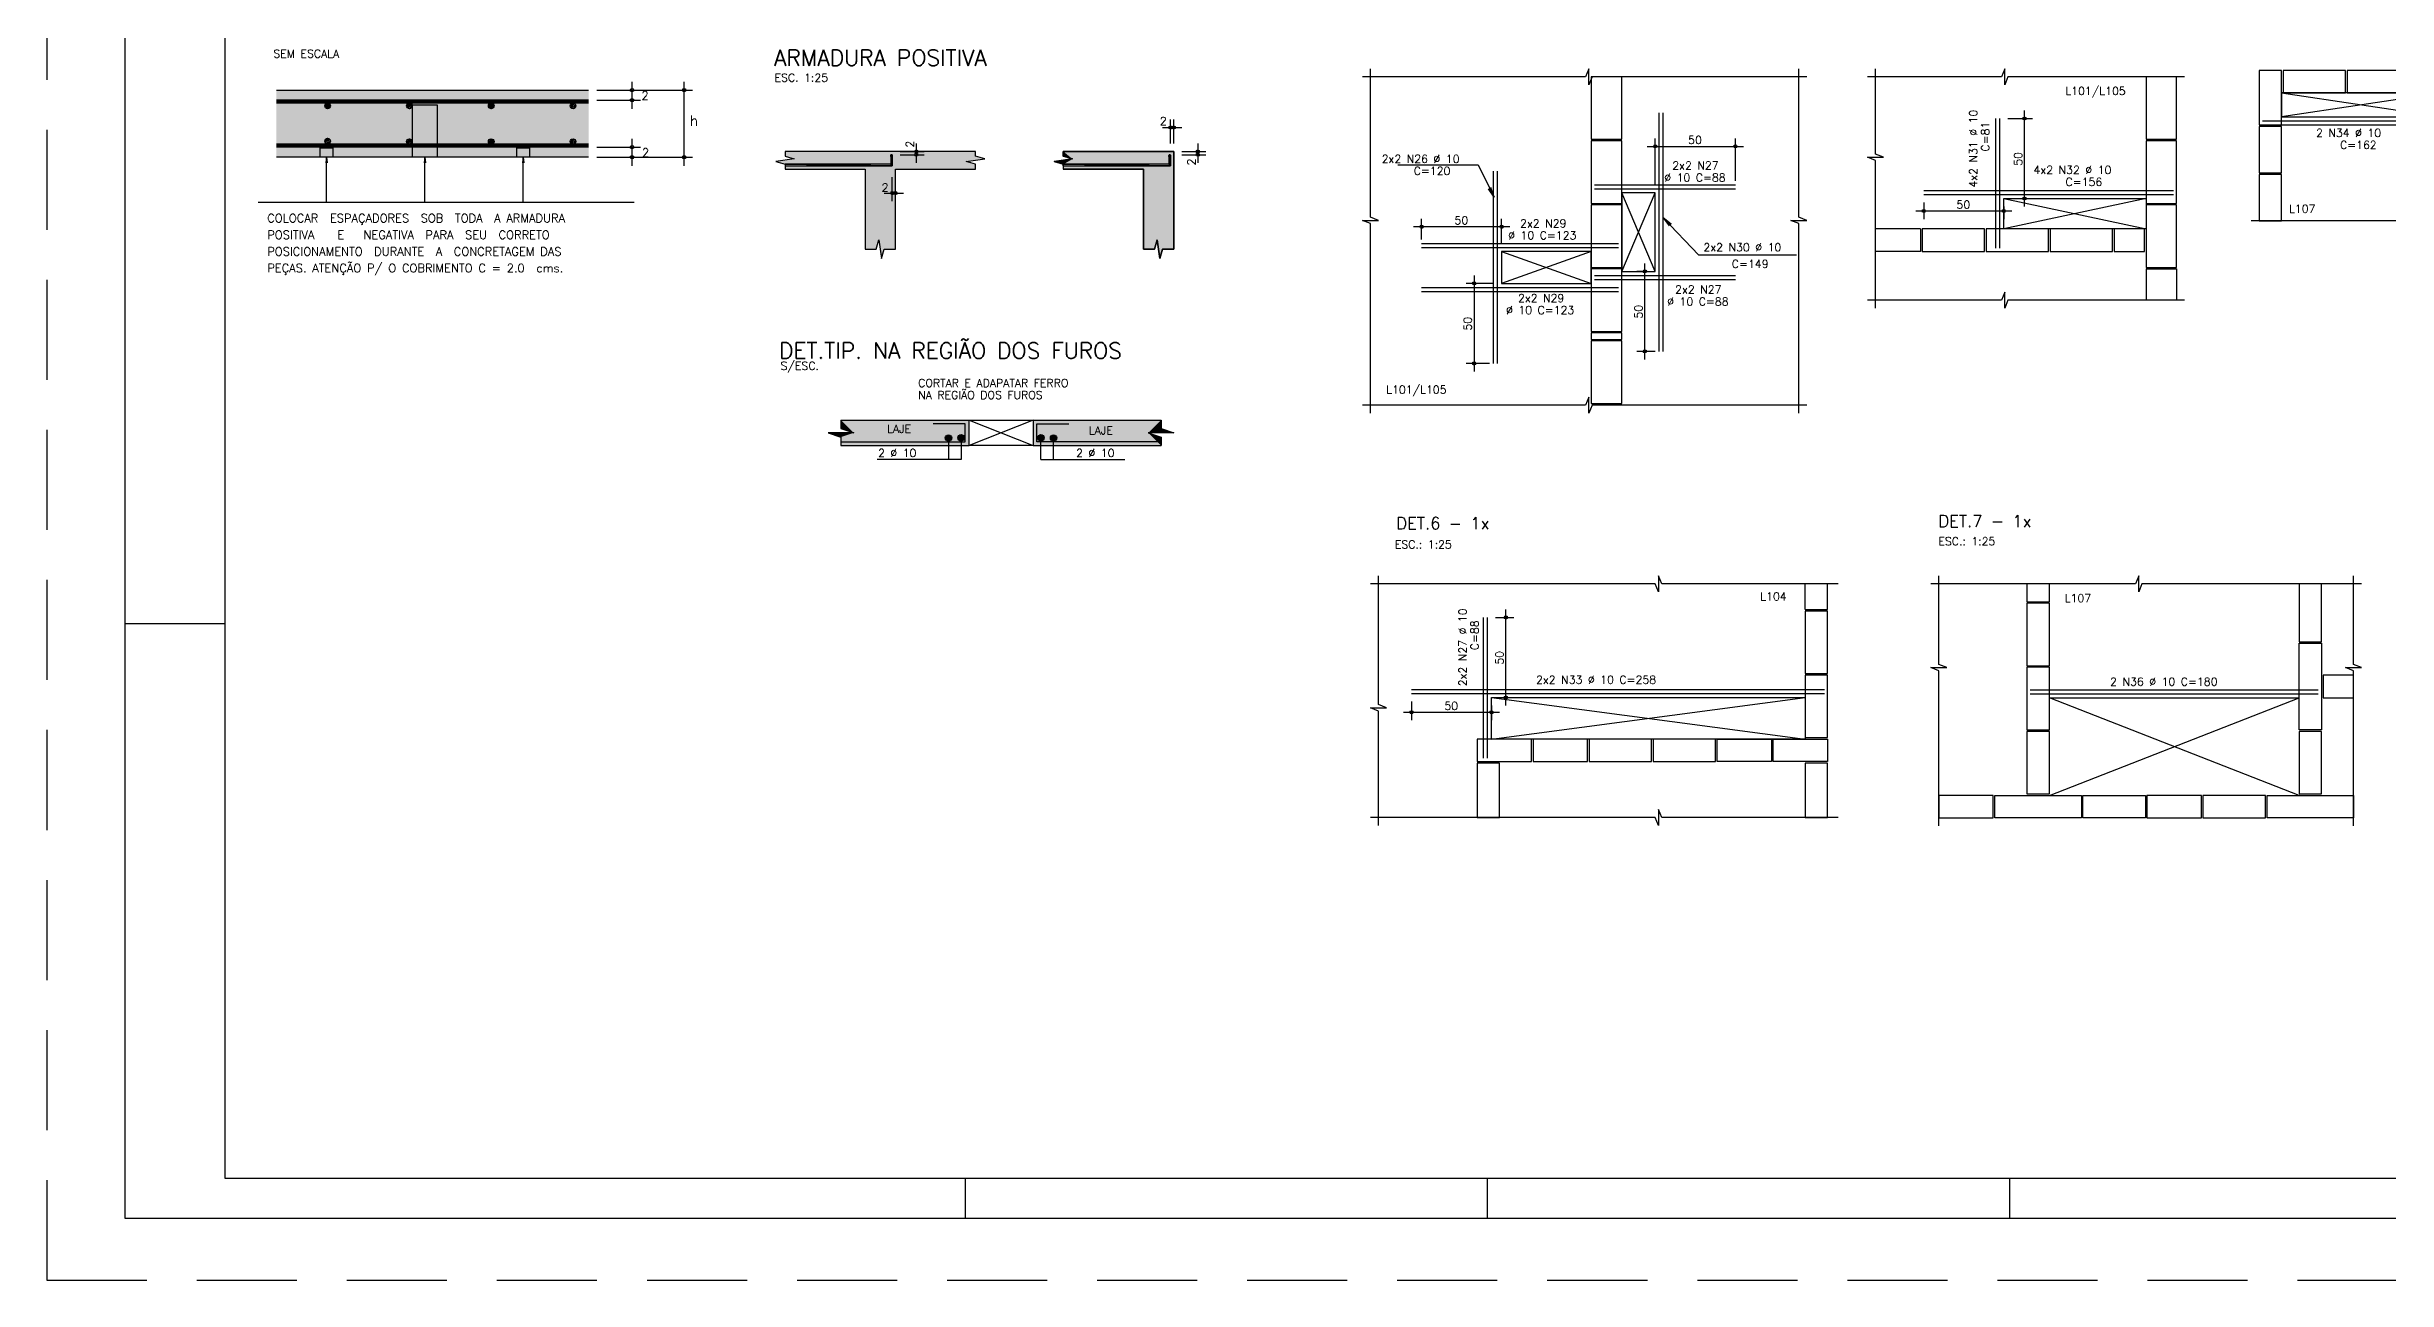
# Model space of a CAD drawing. Extents: x -1.9 to 86, y -1.6 to 60.9.
# Drawn here: x -1.9 to 56.5, y -1.6 to 29.3 of the extents above; entities that cross this region are included whole.
import ezdxf

# ---------------------------------------------------------------- set-up
doc = ezdxf.new("R2010")
doc.units = 0
doc.header["$MEASUREMENT"] = 0
doc.linetypes.add('HIDDEN', pattern=[0.375, 0.25, -0.125])
doc.layers.get('0').update_dxf_attribs({"linetype": 'CONTINUOUS'})
doc.layers.get('Defpoints').update_dxf_attribs({"linetype": 'CONTINUOUS'})
for name, color, linetype in [('ARQ_FOLHA', 7, 'CONTINUOUS'), ('PENA_01', 1, 'CONTINUOUS'), ('PENA_02', 2, 'CONTINUOUS'), ('PENA_03', 3, 'CONTINUOUS'), ('PENA_04', 4, 'CONTINUOUS'), ('PENA_05', 5, 'CONTINUOUS'), ('PENA_10', 253, 'CONTINUOUS')]:
    doc.layers.add(name, color=color, linetype=linetype)
doc.styles.get("Standard").update_dxf_attribs({"font": 'ROMANS.SHX'})

# ---------------------------------------------------------------- blocks, each defined once
blk = doc.blocks.new('FOLHA A1 - 841 X 594')
at = {"layer": 'ARQ_FOLHA', "color": 1}
for p, q in [((-816, 148.5), (-841, 148.5)), ((-631, 10), (-631, 0)), ((-500.5, 10), (-500.5, 0)), ((-370, 10), (-370, 0))]:
    blk.add_line(p, q, dxfattribs=at)
for points in [[(-841, 0), (0, 0), (0, 594), (-841, 594)], [(-816, 10), (-10, 10), (-10, 584), (-816, 584)]]:
    blk.add_lwpolyline(points, close=True, dxfattribs=at)
at = {"layer": 'Defpoints', "color": 8, "linetype": 'HIDDEN', "ltscale": 100}
blk.add_lwpolyline([(-860.5, 609.5), (-860.5, -15.5), (19.5, -15.5), (19.5, 609.5)], close=True, dxfattribs=at)
blk = doc.blocks.new('*U24')
blk.add_blockref('FOLHA A1 - 841 X 594', (0, 0))

msp = doc.modelspace()

# ---------------------------------------------------------------- linework, layer by layer
at = {"layer": 'PENA_01', "linetype": 'Continuous'}
for p, q in [((11.798, 28.188), (12.885, 28.188)), ((12.008, 28.188), (14.189, 28.188)), ((12.675, 27.723), (12.675, 28.398)), ((13.979, 26.298), (13.979, 28.398)), ((11.798, 27.933), (12.885, 27.933)), ((47.475, 25.278), (47.475, 27.678)), ((12.675, 26.298), (12.675, 26.974)), ((25.934, 27.253), (26.414, 27.253)), ((26.134, 26.853), (26.134, 27.453)), ((26.214, 26.853), (26.214, 27.453)), ((38.249, 25.818), (38.249, 26.981)), ((40.249, 25.918), (40.249, 26.981)), ((47.056, 27.478), (47.675, 27.478)), ((11.798, 26.764), (12.885, 26.764)), ((11.798, 26.508), (12.885, 26.508)), ((12.008, 26.508), (14.189, 26.508)), ((19.38, 26.653), (19.98, 26.653)), ((19.38, 26.573), (19.98, 26.573)), ((19.78, 26.853), (19.78, 26.373)), ((26.414, 26.653), (27.014, 26.653)), ((26.414, 26.573), (27.014, 26.573)), ((26.814, 26.853), (26.814, 26.373)), ((38.049, 26.781), (40.449, 26.781)), ((19.18, 25.413), (19.18, 26.013)), ((19.26, 25.413), (19.26, 26.013)), ((18.98, 25.613), (19.46, 25.613)), ((38.249, 23.658), (37.409, 25.618)), ((37.409, 23.658), (38.249, 25.618)), ((47.156, 25.165), (44.756, 25.165)), ((44.956, 25.378), (44.956, 24.965)), ((50.516, 25.478), (46.956, 24.718)), ((46.956, 25.478), (50.516, 24.718)), ((46.956, 25.278), (46.956, 24.965)), ((47.156, 25.478), (47.675, 25.478)), ((34.609, 24.773), (32.209, 24.773)), ((32.409, 24.458), (32.409, 24.973)), ((34.409, 24.358), (34.409, 24.973)), ((44.876, 24.718), (43.753, 24.718)), ((44.876, 24.718), (44.876, 24.158)), ((36.649, 24.158), (34.409, 23.358)), ((34.409, 24.158), (36.649, 23.358)), ((44.876, 24.158), (43.753, 24.158)), ((33.72, 23.558), (33.72, 21.158)), ((38.049, 23.658), (37.789, 23.658)), ((37.989, 21.458), (37.989, 23.858)), ((50.516, 23.718), (50.516, 22.938)), ((50.516, 23.718), (51.276, 23.718)), ((51.276, 23.718), (51.276, 22.938)), ((34.209, 23.358), (33.52, 23.358)), ((38.249, 21.658), (37.789, 21.658)), ((34.109, 21.358), (33.52, 21.358)), ((21.097, 19.943), (22.697, 19.303)), ((22.697, 19.943), (21.097, 19.303)), ((41.996, 15.209), (41.996, 15.846)), ((42.556, 15.209), (42.556, 15.846)), ((34.515, 12.809), (34.515, 15.209)), ((41.996, 15.209), (42.556, 15.209)), ((34.256, 15.009), (34.715, 15.009)), ((32.156, 12.909), (32.156, 12.439)), ((34.156, 13.009), (41.996, 11.969)), ((34.156, 11.969), (41.996, 13.009)), ((34.356, 13.009), (34.715, 13.009)), ((31.956, 12.639), (34.356, 12.639)), ((34.156, 12.809), (34.156, 12.439))]:
    msp.add_line(p, q, dxfattribs=at)
for points in [[(42.036, 28.518), (36.667, 28.518), (36.587, 28.318), (36.587, 28.718), (36.507, 28.518), (30.934, 28.518)], [(31.134, 20.118), (31.134, 24.85), (30.934, 24.93), (31.334, 24.93), (31.134, 25.01), (31.134, 28.718)], [(41.836, 20.118), (41.836, 24.85), (41.636, 24.93), (42.036, 24.93), (41.836, 25.01), (41.836, 28.718)], [(43.753, 22.738), (43.753, 26.43), (43.553, 26.51), (43.953, 26.51), (43.753, 26.59), (43.753, 28.718)], [(51.476, 28.518), (47.062, 28.518), (46.982, 28.318), (46.982, 28.718), (46.902, 28.518), (43.553, 28.518)], [(53.34, 28.679), (53.34, 27.319), (53.9, 27.319), (53.9, 28.679), (53.34, 28.679)], [(55.5, 28.679), (53.94, 28.679), (53.94, 28.119), (55.5, 28.119), (55.5, 28.679)], [(57.1, 28.679), (55.54, 28.679), (55.54, 28.119), (57.1, 28.119), (57.1, 28.679)], [(36.649, 28.518), (36.649, 26.958), (37.409, 26.958), (37.409, 28.518), (36.649, 28.518)], [(50.516, 28.518), (50.516, 26.958), (51.276, 26.958), (51.276, 28.518), (50.516, 28.518)], [(57.912, 28.119), (53.9, 27.519)], [(53.9, 28.119), (57.912, 27.519)], [(53.9, 28.119), (53.9, 27.519), (57.912, 27.519), (57.912, 28.119), (53.9, 28.119)], [(36.649, 26.918), (36.649, 25.358), (37.409, 25.358), (37.409, 26.918), (36.649, 26.918)], [(50.516, 26.918), (50.516, 25.358), (51.276, 25.358), (51.276, 26.918), (50.516, 26.918)], [(53.34, 27.279), (53.34, 26.119), (53.9, 26.119), (53.9, 27.279), (53.34, 27.279)], [(5.041, 25.391), (5.041, 26.508), (5.059, 26.369), (5.041, 26.508), (5.023, 26.369)], [(7.498, 25.391), (7.498, 26.508), (7.516, 26.369), (7.498, 26.508), (7.479, 26.369)], [(9.955, 25.391), (9.955, 26.508), (9.973, 26.369), (9.955, 26.508), (9.936, 26.369)], [(53.34, 26.079), (53.34, 24.919), (53.9, 24.919), (53.9, 26.079), (53.34, 26.079)], [(36.649, 25.318), (36.649, 23.758), (37.409, 23.758), (37.409, 25.318), (36.649, 25.318)], [(37.409, 23.658), (38.249, 23.658), (38.249, 25.618), (37.409, 25.618), (37.409, 23.658)], [(46.956, 24.718), (46.956, 25.478), (50.516, 25.478), (50.516, 24.718), (46.956, 24.718)], [(50.516, 25.318), (50.516, 23.758), (51.276, 23.758), (51.276, 25.318), (50.516, 25.318)], [(46.476, 24.718), (44.916, 24.718), (44.916, 24.158), (46.476, 24.158), (46.476, 24.718)], [(48.076, 24.718), (46.516, 24.718), (46.516, 24.158), (48.076, 24.158), (48.076, 24.718)], [(49.676, 24.718), (48.116, 24.718), (48.116, 24.158), (49.676, 24.158), (49.676, 24.718)], [(49.716, 24.158), (50.476, 24.158), (50.476, 24.718), (49.716, 24.718), (49.716, 24.158)], [(60.429, 24.919), (56.957, 24.919), (56.877, 24.719), (56.877, 25.119), (56.797, 24.919), (53.14, 24.919)], [(34.409, 24.158), (34.409, 23.358), (36.649, 23.358), (36.649, 24.158), (34.409, 24.158)], [(36.649, 23.718), (36.649, 22.158), (37.409, 22.158), (37.409, 23.718), (36.649, 23.718)], [(51.476, 22.938), (47.062, 22.938), (46.982, 22.738), (46.982, 23.138), (46.902, 22.938), (43.553, 22.938)], [(37.409, 21.958), (37.409, 22.118), (36.649, 22.118), (36.649, 21.958), (37.409, 21.958)], [(36.649, 21.918), (36.649, 20.358), (37.409, 20.358), (37.409, 21.918), (36.649, 21.918)], [(42.036, 20.318), (36.667, 20.318), (36.587, 20.118), (36.587, 20.518), (36.507, 20.318), (30.934, 20.318)], [(42.822, 15.846), (38.408, 15.846), (38.328, 16.046), (38.328, 15.646), (38.248, 15.846), (31.134, 15.846)], [(31.334, 9.809), (31.334, 12.671), (31.134, 12.751), (31.534, 12.751), (31.334, 12.831), (31.334, 16.046)], [(45.336, 9.803), (45.336, 13.676), (45.136, 13.756), (45.536, 13.756), (45.336, 13.836), (45.336, 16.046)], [(55.896, 15.846), (50.41, 15.846), (50.33, 15.646), (50.33, 16.046), (50.25, 15.846), (45.136, 15.846)], [(47.536, 15.846), (47.536, 15.403), (48.096, 15.403), (48.096, 15.846), (47.536, 15.846)], [(54.336, 15.846), (54.336, 14.403), (54.896, 14.403), (54.896, 15.846), (54.336, 15.846)], [(55.696, 9.803), (55.696, 13.676), (55.496, 13.756), (55.896, 13.756), (55.696, 13.836), (55.696, 16.046)], [(47.536, 15.363), (47.536, 13.803), (48.096, 13.803), (48.096, 15.363), (47.536, 15.363)], [(41.996, 15.169), (41.996, 13.609), (42.556, 13.609), (42.556, 15.169), (41.996, 15.169)], [(54.896, 14.363), (54.896, 12.203), (54.336, 12.203), (54.336, 14.363), (54.896, 14.363)], [(41.996, 13.569), (41.996, 12.009), (42.556, 12.009), (42.556, 13.569), (41.996, 13.569)], [(47.536, 13.763), (47.536, 12.203), (48.096, 12.203), (48.096, 13.763), (47.536, 13.763)], [(55.696, 13.563), (54.936, 13.563), (54.936, 13.003), (55.696, 13.003), (55.696, 13.563)], [(34.156, 11.969), (34.156, 13.009), (41.996, 13.009), (41.996, 11.969), (34.156, 11.969)], [(54.336, 10.563), (48.096, 13.004)], [(48.096, 10.563), (54.336, 13.004)], [(33.796, 11.409), (35.156, 11.409), (35.156, 11.969), (33.796, 11.969), (33.796, 11.409)], [(35.196, 11.409), (36.556, 11.409), (36.556, 11.969), (35.196, 11.969), (35.196, 11.409)], [(36.596, 11.409), (38.156, 11.409), (38.156, 11.969), (36.596, 11.969), (36.596, 11.409)], [(38.196, 11.409), (39.756, 11.409), (39.756, 11.969), (38.196, 11.969), (38.196, 11.409)], [(41.156, 11.409), (39.796, 11.409), (39.796, 11.969), (41.156, 11.969), (41.156, 11.409)], [(42.556, 11.409), (41.196, 11.409), (41.196, 11.969), (42.556, 11.969), (42.556, 11.409)], [(47.536, 12.163), (47.536, 10.603), (48.096, 10.603), (48.096, 12.163), (47.536, 12.163)], [(54.336, 12.163), (54.336, 10.603), (54.896, 10.603), (54.896, 12.163), (54.336, 12.163)], [(34.356, 10.009), (34.356, 11.369), (33.796, 11.369), (33.796, 10.009), (34.356, 10.009)], [(42.556, 10.009), (42.556, 11.369), (41.996, 11.369), (41.996, 10.009), (42.556, 10.009)], [(46.696, 10.563), (45.336, 10.563), (45.336, 10.003), (46.696, 10.003), (46.696, 10.563)], [(48.896, 10.003), (46.736, 10.003), (46.736, 10.563), (48.896, 10.563), (48.896, 10.003)], [(48.936, 10.563), (50.496, 10.563), (50.496, 10.003), (48.936, 10.003), (48.936, 10.563)], [(51.896, 10.563), (50.536, 10.563), (50.536, 10.003), (51.896, 10.003), (51.896, 10.563)], [(53.496, 10.563), (51.936, 10.563), (51.936, 10.003), (53.496, 10.003), (53.496, 10.563)], [(55.696, 10.003), (53.536, 10.003), (53.536, 10.563), (55.696, 10.563), (55.696, 10.003)], [(42.822, 10.009), (38.408, 10.009), (38.328, 10.209), (38.328, 9.809), (38.248, 10.009), (31.134, 10.009)]]:
    msp.add_lwpolyline(points, dxfattribs=at)
at = {"layer": 'PENA_02', "linetype": 'Continuous'}
for p, q in [((20.585, 19.495), (20.585, 18.955)), ((20.899, 19.498), (20.899, 18.955)), ((22.896, 18.955), (22.896, 19.498)), ((23.21, 18.955), (23.21, 19.495)), ((20.899, 18.955), (18.802, 18.955)), ((22.896, 18.955), (24.993, 18.955))]:
    msp.add_line(p, q, dxfattribs=at)
for centre, radius in [((12.675, 28.188), 0.042), ((12.675, 28.188), 0.021), ((13.979, 28.188), 0.042), ((13.979, 28.188), 0.021), ((12.675, 27.933), 0.042), ((12.675, 27.933), 0.021), ((47.475, 27.478), 0.04), ((47.475, 27.478), 0.02), ((26.134, 27.253), 0.04), ((26.134, 27.253), 0.02), ((26.214, 27.253), 0.04), ((26.214, 27.253), 0.02), ((12.675, 26.764), 0.042), ((12.675, 26.508), 0.042), ((12.675, 26.764), 0.021), ((12.675, 26.508), 0.021), ((13.979, 26.508), 0.042), ((13.979, 26.508), 0.021), ((19.78, 26.653), 0.04), ((19.78, 26.573), 0.04), ((19.78, 26.653), 0.02), ((19.78, 26.573), 0.02), ((26.814, 26.653), 0.04), ((26.814, 26.573), 0.04), ((26.814, 26.653), 0.02), ((26.814, 26.573), 0.02), ((38.249, 26.781), 0.04), ((38.249, 26.781), 0.02), ((40.249, 26.781), 0.04), ((40.249, 26.781), 0.02), ((19.18, 25.613), 0.04), ((19.18, 25.613), 0.02), ((19.26, 25.613), 0.04), ((19.26, 25.613), 0.02), ((44.956, 25.165), 0.04), ((44.956, 25.165), 0.02), ((46.956, 25.165), 0.04), ((46.956, 25.165), 0.02), ((47.475, 25.478), 0.04), ((47.475, 25.478), 0.02), ((32.409, 24.773), 0.04), ((32.409, 24.773), 0.02), ((34.409, 24.773), 0.04), ((34.409, 24.773), 0.02), ((33.72, 23.358), 0.04), ((37.989, 23.658), 0.04), ((37.989, 23.658), 0.02), ((33.72, 23.358), 0.02), ((37.989, 21.658), 0.04), ((37.989, 21.658), 0.02), ((33.72, 21.358), 0.04), ((33.72, 21.358), 0.02), ((34.515, 15.009), 0.04), ((34.515, 15.009), 0.02), ((34.515, 13.009), 0.04), ((34.515, 13.009), 0.02), ((32.156, 12.639), 0.04), ((32.156, 12.639), 0.02), ((34.156, 12.639), 0.04), ((34.156, 12.639), 0.02)]:
    msp.add_circle(centre, radius, dxfattribs=at)
at = {"layer": 'PENA_03', "linetype": 'Continuous'}
for p, q in [((3.788, 28.188), (11.588, 28.188)), ((11.588, 27.933), (3.788, 27.933)), ((11.588, 27.919), (3.788, 27.919)), ((11.588, 27.905), (3.788, 27.905)), ((11.588, 27.891), (3.788, 27.891)), ((11.588, 27.877), (3.788, 27.877)), ((11.588, 27.863), (3.788, 27.863)), ((4.999, 27.782), (5.079, 27.862)), ((5.01, 27.753), (5.107, 27.851)), ((5.012, 27.834), (5.026, 27.849)), ((5.03, 27.734), (5.127, 27.83)), ((5.059, 27.723), (5.137, 27.801)), ((7.044, 27.782), (7.123, 27.862)), ((7.055, 27.753), (7.152, 27.851)), ((7.057, 27.834), (7.071, 27.849)), ((7.075, 27.734), (7.171, 27.83)), ((7.104, 27.723), (7.182, 27.801)), ((9.088, 27.782), (9.168, 27.862)), ((9.099, 27.753), (9.197, 27.851)), ((9.101, 27.834), (9.116, 27.849)), ((9.12, 27.734), (9.216, 27.83)), ((9.149, 27.723), (9.227, 27.801)), ((11.133, 27.782), (11.213, 27.862)), ((11.144, 27.753), (11.241, 27.851)), ((11.146, 27.834), (11.161, 27.849)), ((11.164, 27.734), (11.261, 27.83)), ((11.193, 27.723), (11.271, 27.801)), ((4.999, 26.905), (5.079, 26.984)), ((5.01, 26.876), (5.107, 26.973)), ((5.012, 26.957), (5.026, 26.972)), ((5.03, 26.857), (5.127, 26.953)), ((5.059, 26.846), (5.137, 26.924)), ((7.044, 26.89), (7.123, 26.97)), ((7.055, 26.862), (7.152, 26.959)), ((7.057, 26.943), (7.071, 26.958)), ((7.075, 26.842), (7.171, 26.939)), ((7.104, 26.832), (7.182, 26.91)), ((9.088, 26.89), (9.168, 26.97)), ((9.099, 26.862), (9.197, 26.959)), ((9.101, 26.943), (9.116, 26.958)), ((9.12, 26.842), (9.216, 26.939)), ((9.149, 26.832), (9.227, 26.91)), ((11.133, 26.89), (11.213, 26.97)), ((11.144, 26.862), (11.241, 26.959)), ((11.146, 26.943), (11.161, 26.958)), ((11.164, 26.842), (11.261, 26.939)), ((11.193, 26.832), (11.271, 26.91)), ((46.856, 27.478), (46.856, 27.478)), ((11.588, 26.834), (3.788, 26.834)), ((11.588, 26.82), (3.788, 26.82)), ((11.588, 26.806), (3.788, 26.806)), ((11.588, 26.792), (3.788, 26.792)), ((11.588, 26.778), (3.788, 26.778)), ((11.588, 26.764), (3.788, 26.764)), ((11.588, 26.508), (3.788, 26.508)), ((16.5, 26.333), (16.5, 26.293)), ((19.14, 26.333), (16.5, 26.333)), ((19.14, 26.553), (19.14, 26.333)), ((19.18, 26.293), (19.18, 26.553)), ((26.094, 26.333), (23.454, 26.333)), ((23.454, 26.333), (23.454, 26.213)), ((23.454, 26.333), (23.454, 26.213)), ((23.454, 26.333), (23.454, 26.213)), ((23.454, 26.333), (23.454, 26.213)), ((23.454, 26.333), (23.454, 26.213)), ((23.454, 26.333), (23.454, 26.213)), ((23.454, 26.333), (23.454, 26.213)), ((23.454, 26.333), (23.454, 26.213)), ((23.454, 26.333), (23.454, 26.213)), ((23.454, 26.333), (23.454, 26.213)), ((23.454, 26.333), (23.454, 26.213)), ((23.454, 26.333), (23.454, 26.213)), ((26.094, 26.553), (26.094, 26.333)), ((26.214, 26.653), (26.134, 26.653)), ((26.134, 26.653), (26.134, 26.653)), ((26.134, 26.293), (26.134, 26.553)), ((26.214, 26.653), (26.214, 26.573)), ((26.214, 26.653), (26.214, 26.653)), ((26.214, 26.653), (26.214, 26.653)), ((26.214, 26.573), (26.214, 26.573)), ((16.5, 26.293), (19.18, 26.293)), ((17.74, 26.293), (17.74, 26.293)), ((23.454, 26.293), (26.134, 26.293)), ((3.336, 25.391), (12.728, 25.391)), ((38.249, 25.618), (38.249, 25.618)), ((40.249, 25.718), (40.249, 25.718)), ((44.956, 25.578), (44.956, 25.578)), ((46.956, 25.478), (46.956, 25.478)), ((46.956, 25.478), (46.956, 25.478)), ((46.596, 24.718), (46.596, 24.718)), ((32.409, 24.258), (32.409, 24.258)), ((34.409, 24.158), (34.409, 24.158)), ((38.249, 23.658), (38.249, 23.658)), ((34.409, 23.358), (34.409, 23.358)), ((38.449, 21.658), (38.449, 21.658)), ((34.309, 21.358), (34.309, 21.358)), ((17.897, 19.943), (21.097, 19.943)), ((21.097, 19.303), (21.097, 19.943)), ((21.097, 19.943), (22.697, 19.943)), ((22.697, 19.943), (25.897, 19.943)), ((22.697, 19.943), (22.697, 19.303)), ((17.897, 19.303), (21.097, 19.303)), ((22.697, 19.303), (21.097, 19.303)), ((22.697, 19.303), (25.897, 19.303)), ((34.056, 15.009), (34.056, 15.009)), ((32.156, 13.109), (32.156, 13.109)), ((34.156, 13.009), (34.156, 13.009)), ((34.156, 13.009), (34.156, 13.009))]:
    msp.add_line(p, q, dxfattribs=at)
for points in [[(7.187, 27.823), (7.809, 27.823), (7.809, 26.508), (7.187, 26.508), (7.187, 27.823)], [(4.88, 26.748), (5.201, 26.748), (5.201, 26.508), (4.88, 26.508), (4.88, 26.748)], [(9.794, 26.748), (10.115, 26.748), (10.115, 26.508), (9.794, 26.508), (9.794, 26.748)], [(19.26, 26.213), (21.26, 26.213), (21.26, 26.333), (21.029, 26.4), (21.491, 26.466), (21.26, 26.533), (21.26, 26.653), (16.5, 26.653), (16.5, 26.533), (16.731, 26.466), (16.269, 26.4), (16.5, 26.333), (16.5, 26.213), (18.5, 26.213), (18.5, 24.213), (18.78, 24.213), (18.847, 24.444), (18.913, 23.982), (18.98, 24.213), (19.26, 24.213), (19.26, 26.213)], [(19.18, 26.293), (19.18, 26.553), (19.18, 26.557), (19.178, 26.561), (19.176, 26.564), (19.173, 26.568), (19.17, 26.57), (19.166, 26.572), (19.162, 26.573), (19.158, 26.573), (19.154, 26.572), (19.15, 26.57), (19.147, 26.568), (19.144, 26.564), (19.142, 26.561), (19.141, 26.557), (19.14, 26.553), (19.14, 26.333), (16.5, 26.333), (16.5, 26.293), (19.18, 26.293)], [(19.18, 26.293), (16.5, 26.333), (16.5, 26.293), (19.18, 26.293)], [(19.18, 26.293), (19.14, 26.333), (16.5, 26.333), (19.18, 26.293)], [(19.18, 26.293), (19.141, 26.557), (19.14, 26.553), (19.18, 26.293)], [(19.18, 26.293), (19.14, 26.553), (19.14, 26.333), (19.18, 26.293)], [(19.18, 26.293), (19.142, 26.561), (19.141, 26.557), (19.18, 26.293)], [(19.18, 26.293), (19.144, 26.564), (19.142, 26.561), (19.18, 26.293)], [(19.18, 26.293), (19.147, 26.568), (19.144, 26.564), (19.18, 26.293)], [(19.18, 26.293), (19.15, 26.57), (19.147, 26.568), (19.18, 26.293)], [(19.18, 26.293), (19.154, 26.572), (19.15, 26.57), (19.18, 26.293)], [(19.18, 26.293), (19.158, 26.573), (19.154, 26.572), (19.18, 26.293)], [(19.18, 26.293), (19.162, 26.573), (19.158, 26.573), (19.18, 26.293)], [(19.18, 26.293), (19.166, 26.572), (19.162, 26.573), (19.18, 26.293)], [(19.18, 26.293), (19.17, 26.57), (19.166, 26.572), (19.18, 26.293)], [(19.18, 26.293), (19.173, 26.568), (19.17, 26.57), (19.18, 26.293)], [(19.18, 26.293), (19.176, 26.564), (19.173, 26.568), (19.18, 26.293)], [(19.18, 26.293), (19.178, 26.561), (19.176, 26.564), (19.18, 26.293)], [(19.18, 26.293), (19.18, 26.557), (19.178, 26.561), (19.18, 26.293)], [(19.18, 26.293), (19.18, 26.553), (19.18, 26.557), (19.18, 26.293)], [(23.454, 26.213), (25.454, 26.213), (25.454, 24.213), (25.734, 24.213), (25.801, 24.444), (25.867, 23.982), (25.934, 24.213), (26.214, 24.213), (26.214, 26.653), (23.454, 26.653), (23.454, 26.533), (23.685, 26.466), (23.223, 26.4), (23.454, 26.333), (23.454, 26.213)], [(23.454, 26.333), (23.223, 26.4), (23.685, 26.466), (23.454, 26.533), (23.454, 26.653), (26.214, 26.653), (26.214, 24.213), (25.934, 24.213), (25.867, 23.982), (25.801, 24.444), (25.734, 24.213), (25.454, 24.213), (25.454, 26.213), (23.454, 26.213)], [(26.134, 26.293), (26.134, 26.553), (26.134, 26.557), (26.132, 26.561), (26.13, 26.564), (26.127, 26.568), (26.124, 26.57), (26.12, 26.572), (26.116, 26.573), (26.112, 26.573), (26.108, 26.572), (26.104, 26.57), (26.101, 26.568), (26.098, 26.564), (26.096, 26.561), (26.095, 26.557), (26.094, 26.553), (26.094, 26.333), (23.454, 26.333), (23.454, 26.293), (26.134, 26.293)], [(23.454, 26.293), (23.454, 26.333)], [(26.134, 26.293), (23.454, 26.333), (23.454, 26.293), (26.134, 26.293)], [(26.134, 26.293), (26.094, 26.333), (23.454, 26.333), (26.134, 26.293)], [(26.134, 26.293), (26.095, 26.557), (26.094, 26.553), (26.134, 26.293)], [(26.134, 26.293), (26.094, 26.553), (26.094, 26.333), (26.134, 26.293)], [(26.134, 26.293), (26.096, 26.561), (26.095, 26.557), (26.134, 26.293)], [(26.134, 26.293), (26.098, 26.564), (26.096, 26.561), (26.134, 26.293)], [(26.134, 26.293), (26.101, 26.568), (26.098, 26.564), (26.134, 26.293)], [(26.134, 26.293), (26.104, 26.57), (26.101, 26.568), (26.134, 26.293)], [(26.134, 26.293), (26.108, 26.572), (26.104, 26.57), (26.134, 26.293)], [(26.134, 26.293), (26.112, 26.573), (26.108, 26.572), (26.134, 26.293)], [(26.134, 26.293), (26.116, 26.573), (26.112, 26.573), (26.134, 26.293)], [(26.134, 26.293), (26.12, 26.572), (26.116, 26.573), (26.134, 26.293)], [(26.134, 26.293), (26.124, 26.57), (26.12, 26.572), (26.134, 26.293)], [(26.134, 26.293), (26.127, 26.568), (26.124, 26.57), (26.134, 26.293)], [(26.134, 26.293), (26.13, 26.564), (26.127, 26.568), (26.134, 26.293)], [(26.134, 26.293), (26.132, 26.561), (26.13, 26.564), (26.134, 26.293)], [(26.134, 26.293), (26.134, 26.557), (26.132, 26.561), (26.134, 26.293)], [(26.134, 26.293), (26.134, 26.553), (26.134, 26.557), (26.134, 26.293)], [(31.812, 26.318), (33.821, 26.318), (34.22, 25.514), (34.08, 25.722), (34.22, 25.514), (34.139, 25.751)], [(41.781, 24.062), (39.339, 24.062), (38.449, 24.995), (38.644, 24.838), (38.449, 24.995), (38.596, 24.793)], [(17.897, 19.943), (17.897, 19.729), (18.217, 19.623), (17.577, 19.623), (17.897, 19.516), (17.897, 19.303)], [(25.897, 19.943), (25.897, 19.729), (26.217, 19.623), (25.577, 19.623), (25.897, 19.516), (25.897, 19.303)], [(48.096, 13.004), (54.336, 13.004)]]:
    msp.add_lwpolyline(points, dxfattribs=at)
for centre, radius in [((5.068, 27.793), 0.07), ((7.113, 27.793), 0.07), ((9.157, 27.793), 0.07), ((11.202, 27.793), 0.07), ((5.068, 26.915), 0.07), ((7.113, 26.901), 0.07), ((9.157, 26.901), 0.07), ((11.202, 26.901), 0.07), ((20.585, 19.495), 0.08), ((20.899, 19.498), 0.08), ((22.896, 19.498), 0.08), ((23.21, 19.495), 0.08)]:
    msp.add_circle(centre, radius, dxfattribs=at)
for points in [[(19.18, 26.293), (16.5, 26.333), (16.5, 26.293)], [(19.18, 26.293), (19.14, 26.333), (16.5, 26.333)], [(19.18, 26.293), (16.5, 26.333), (19.18, 26.293)], [(19.18, 26.293), (19.141, 26.557), (19.14, 26.553)], [(19.18, 26.293), (19.14, 26.553), (19.14, 26.333)], [(19.18, 26.293), (19.14, 26.553), (19.18, 26.293)], [(19.18, 26.293), (19.14, 26.333), (19.18, 26.293)], [(19.18, 26.293), (19.142, 26.561), (19.141, 26.557)], [(19.18, 26.293), (19.141, 26.557), (19.18, 26.293)], [(19.18, 26.293), (19.144, 26.564), (19.142, 26.561)], [(19.18, 26.293), (19.142, 26.561), (19.18, 26.293)], [(19.18, 26.293), (19.147, 26.568), (19.144, 26.564)], [(19.18, 26.293), (19.144, 26.564), (19.18, 26.293)], [(19.18, 26.293), (19.15, 26.57), (19.147, 26.568)], [(19.18, 26.293), (19.147, 26.568), (19.18, 26.293)], [(19.18, 26.293), (19.154, 26.572), (19.15, 26.57)], [(19.18, 26.293), (19.15, 26.57), (19.18, 26.293)], [(19.18, 26.293), (19.158, 26.573), (19.154, 26.572)], [(19.18, 26.293), (19.154, 26.572), (19.18, 26.293)], [(19.18, 26.293), (19.162, 26.573), (19.158, 26.573)], [(19.18, 26.293), (19.158, 26.573), (19.18, 26.293)], [(19.18, 26.293), (19.166, 26.572), (19.162, 26.573)], [(19.18, 26.293), (19.162, 26.573), (19.18, 26.293)], [(19.18, 26.293), (19.17, 26.57), (19.166, 26.572)], [(19.18, 26.293), (19.166, 26.572), (19.18, 26.293)], [(19.18, 26.293), (19.173, 26.568), (19.17, 26.57)], [(19.18, 26.293), (19.17, 26.57), (19.18, 26.293)], [(19.18, 26.293), (19.176, 26.564), (19.173, 26.568)], [(19.18, 26.293), (19.173, 26.568), (19.18, 26.293)], [(19.18, 26.293), (19.178, 26.561), (19.176, 26.564)], [(19.18, 26.293), (19.176, 26.564), (19.18, 26.293)], [(19.18, 26.293), (19.18, 26.557), (19.178, 26.561)], [(19.18, 26.293), (19.178, 26.561), (19.18, 26.293)], [(19.18, 26.293), (19.18, 26.553), (19.18, 26.557)], [(19.18, 26.293), (19.18, 26.557), (19.18, 26.293)], [(26.134, 26.293), (23.454, 26.333), (23.454, 26.293)], [(26.134, 26.293), (26.094, 26.333), (23.454, 26.333)], [(26.134, 26.293), (23.454, 26.333), (26.134, 26.293)], [(26.134, 26.293), (26.095, 26.557), (26.094, 26.553)], [(26.134, 26.293), (26.094, 26.553), (26.094, 26.333)], [(26.134, 26.293), (26.094, 26.553), (26.134, 26.293)], [(26.134, 26.293), (26.094, 26.333), (26.134, 26.293)], [(26.134, 26.293), (26.096, 26.561), (26.095, 26.557)], [(26.134, 26.293), (26.095, 26.557), (26.134, 26.293)], [(26.134, 26.293), (26.098, 26.564), (26.096, 26.561)], [(26.134, 26.293), (26.096, 26.561), (26.134, 26.293)], [(26.134, 26.293), (26.101, 26.568), (26.098, 26.564)], [(26.134, 26.293), (26.098, 26.564), (26.134, 26.293)], [(26.134, 26.293), (26.104, 26.57), (26.101, 26.568)], [(26.134, 26.293), (26.101, 26.568), (26.134, 26.293)], [(26.134, 26.293), (26.108, 26.572), (26.104, 26.57)], [(26.134, 26.293), (26.104, 26.57), (26.134, 26.293)], [(26.134, 26.293), (26.112, 26.573), (26.108, 26.572)], [(26.134, 26.293), (26.108, 26.572), (26.134, 26.293)], [(26.134, 26.293), (26.116, 26.573), (26.112, 26.573)], [(26.134, 26.293), (26.112, 26.573), (26.134, 26.293)], [(26.134, 26.293), (26.12, 26.572), (26.116, 26.573)], [(26.134, 26.293), (26.116, 26.573), (26.134, 26.293)], [(26.134, 26.293), (26.124, 26.57), (26.12, 26.572)], [(26.134, 26.293), (26.12, 26.572), (26.134, 26.293)], [(26.134, 26.293), (26.127, 26.568), (26.124, 26.57)], [(26.134, 26.293), (26.124, 26.57), (26.134, 26.293)], [(26.134, 26.293), (26.13, 26.564), (26.127, 26.568)], [(26.134, 26.293), (26.127, 26.568), (26.134, 26.293)], [(26.134, 26.293), (26.132, 26.561), (26.13, 26.564)], [(26.134, 26.293), (26.13, 26.564), (26.134, 26.293)], [(26.134, 26.293), (26.134, 26.557), (26.132, 26.561)], [(26.134, 26.293), (26.132, 26.561), (26.134, 26.293)], [(26.134, 26.293), (26.134, 26.553), (26.134, 26.557)], [(26.134, 26.293), (26.134, 26.557), (26.134, 26.293)], [(19.18, 26.293), (16.5, 26.293), (19.18, 26.293)], [(26.134, 26.293), (23.454, 26.293), (26.134, 26.293)], [(20.665, 19.495), (20.545, 19.564), (20.51, 19.523)], [(20.665, 19.495), (20.51, 19.523), (20.51, 19.468)], [(20.665, 19.495), (20.51, 19.468), (20.545, 19.426)], [(20.665, 19.495), (20.599, 19.574), (20.545, 19.564)], [(20.665, 19.495), (20.545, 19.426), (20.599, 19.416)], [(20.665, 19.495), (20.646, 19.547), (20.599, 19.574)], [(20.665, 19.495), (20.599, 19.416), (20.646, 19.444)], [(20.665, 19.495), (20.646, 19.444), (20.665, 19.495)], [(20.979, 19.498), (20.859, 19.567), (20.823, 19.525)], [(20.979, 19.498), (20.823, 19.525), (20.823, 19.47)], [(20.979, 19.498), (20.823, 19.47), (20.859, 19.428)], [(20.979, 19.498), (20.912, 19.576), (20.859, 19.567)], [(20.979, 19.498), (20.859, 19.428), (20.912, 19.419)], [(20.979, 19.498), (20.96, 19.549), (20.912, 19.576)], [(20.979, 19.498), (20.912, 19.419), (20.96, 19.446)], [(20.979, 19.498), (20.96, 19.446), (20.979, 19.498)], [(22.976, 19.498), (22.856, 19.567), (22.821, 19.525)], [(22.976, 19.498), (22.821, 19.525), (22.821, 19.47)], [(22.976, 19.498), (22.821, 19.47), (22.856, 19.428)], [(22.976, 19.498), (22.91, 19.576), (22.856, 19.567)], [(22.976, 19.498), (22.856, 19.428), (22.91, 19.419)], [(22.976, 19.498), (22.958, 19.549), (22.91, 19.576)], [(22.976, 19.498), (22.91, 19.419), (22.958, 19.446)], [(22.976, 19.498), (22.958, 19.446), (22.976, 19.498)], [(23.29, 19.495), (23.17, 19.564), (23.135, 19.523)], [(23.29, 19.495), (23.135, 19.523), (23.135, 19.468)], [(23.29, 19.495), (23.135, 19.468), (23.17, 19.426)], [(23.29, 19.495), (23.224, 19.574), (23.17, 19.564)], [(23.29, 19.495), (23.17, 19.426), (23.224, 19.416)], [(23.29, 19.495), (23.271, 19.547), (23.224, 19.574)], [(23.29, 19.495), (23.224, 19.416), (23.271, 19.444)], [(23.29, 19.495), (23.271, 19.444), (23.29, 19.495)]]:
    msp.add_solid(points, dxfattribs=at)
at = {"layer": 'PENA_05', "linetype": 'Continuous'}
for p, q in [((38.349, 21.658), (38.349, 27.618)), ((38.449, 21.658), (38.449, 27.618)), ((46.756, 24.238), (46.756, 27.478)), ((46.856, 24.238), (46.856, 27.478)), ((53.42, 27.419), (59.912, 27.419)), ((53.42, 27.319), (59.912, 27.319)), ((34.209, 21.358), (34.209, 26.158)), ((34.309, 21.358), (34.309, 26.158)), ((36.729, 25.818), (40.249, 25.818)), ((36.729, 25.718), (40.249, 25.718)), ((44.956, 25.678), (51.196, 25.678)), ((44.956, 25.578), (51.196, 25.578)), ((32.409, 24.358), (37.329, 24.358)), ((32.409, 24.258), (37.329, 24.258)), ((36.729, 23.558), (40.249, 23.558)), ((36.729, 23.458), (40.249, 23.458)), ((32.409, 23.258), (37.329, 23.258)), ((32.409, 23.158), (37.329, 23.158)), ((21.001, 19.847), (20.201, 19.847)), ((22.793, 19.847), (23.593, 19.847)), ((33.956, 11.489), (33.956, 15.009)), ((34.056, 11.489), (34.056, 15.009)), ((32.156, 13.209), (42.476, 13.209)), ((32.156, 13.109), (42.476, 13.109)), ((47.616, 13.204), (54.816, 13.204)), ((47.616, 13.104), (54.816, 13.104))]:
    msp.add_line(p, q, dxfattribs=at)
for points in [[(17.897, 19.399), (21.001, 19.399), (21.001, 19.847)], [(25.897, 19.399), (22.793, 19.399), (22.793, 19.847)]]:
    msp.add_lwpolyline(points, dxfattribs=at)
at = {"layer": 'PENA_10', "linetype": 'Continuous'}
for points in [[(11.588, 26.508), (3.788, 26.508), (3.788, 28.188)], [(11.588, 26.508), (3.788, 28.188), (11.588, 28.188)], [(11.588, 26.508), (11.588, 28.188), (11.588, 26.508)], [(19.26, 26.213), (16.731, 26.466), (16.269, 26.4)], [(19.26, 26.213), (16.269, 26.4), (16.5, 26.333)], [(19.26, 26.213), (21.26, 26.653), (16.5, 26.653)], [(19.26, 26.213), (16.5, 26.653), (16.5, 26.533)], [(19.26, 26.213), (16.5, 26.533), (16.731, 26.466)], [(19.26, 26.213), (16.5, 26.333), (16.5, 26.213)], [(19.26, 26.213), (21.26, 26.533), (21.26, 26.653)], [(19.26, 26.213), (21.491, 26.466), (21.26, 26.533)], [(19.26, 26.213), (21.029, 26.4), (21.491, 26.466)], [(19.26, 26.213), (21.26, 26.333), (21.029, 26.4)], [(19.26, 26.213), (21.26, 26.213), (21.26, 26.333)], [(23.685, 26.466), (23.223, 26.4), (23.454, 26.333)], [(23.685, 26.466), (26.214, 26.653), (23.454, 26.653)], [(23.685, 26.466), (23.454, 26.653), (23.454, 26.533)], [(23.685, 26.466), (23.454, 26.333), (25.454, 26.213)], [(25.454, 26.213), (23.454, 26.333), (23.454, 26.213)], [(23.685, 26.466), (25.454, 26.213), (26.214, 26.653)], [(26.214, 26.653), (25.454, 26.213), (25.734, 24.213)], [(26.214, 26.653), (25.734, 24.213), (25.801, 24.444)], [(26.214, 26.653), (25.801, 24.444), (25.867, 23.982)], [(26.214, 26.653), (25.867, 23.982), (25.934, 24.213)], [(26.214, 26.653), (25.934, 24.213), (26.214, 24.213)], [(19.26, 26.213), (16.5, 26.213), (18.5, 26.213)], [(19.26, 26.213), (18.5, 26.213), (18.5, 24.213)], [(19.26, 26.213), (18.5, 24.213), (18.78, 24.213)], [(19.26, 26.213), (18.78, 24.213), (18.847, 24.444)], [(19.26, 26.213), (18.847, 24.444), (18.913, 23.982)], [(19.26, 26.213), (18.913, 23.982), (18.98, 24.213)], [(19.26, 26.213), (18.98, 24.213), (19.26, 24.213)], [(19.26, 26.213), (19.26, 24.213), (19.26, 26.213)], [(25.734, 24.213), (25.454, 26.213), (25.454, 24.213)], [(18.217, 19.623), (21.097, 19.943), (17.897, 19.943)], [(18.217, 19.623), (17.897, 19.943), (17.897, 19.729)], [(18.217, 19.623), (21.097, 19.303), (21.097, 19.943)], [(25.577, 19.623), (25.897, 19.943), (22.697, 19.943)], [(25.577, 19.623), (22.697, 19.943), (25.897, 19.303)], [(25.897, 19.303), (22.697, 19.943), (22.697, 19.303)], [(25.577, 19.623), (25.897, 19.729), (25.897, 19.943)], [(18.217, 19.623), (17.577, 19.623), (17.897, 19.516)], [(18.217, 19.623), (17.897, 19.516), (21.097, 19.303)], [(21.097, 19.303), (17.897, 19.516), (17.897, 19.303)], [(25.577, 19.623), (26.217, 19.623), (25.897, 19.729)], [(25.577, 19.623), (25.897, 19.303), (25.897, 19.516)]]:
    msp.add_solid(points, dxfattribs=at)

# ---------------------------------------------------------------- block references
at = {"xscale": 0.09999999999999938, "yscale": 0.09999999999999938, "zscale": 0.09999999999999938}
msp.add_blockref('*U24', (84.1, -0.003), dxfattribs=at)

# ---------------------------------------------------------------- texts
at = {"layer": 'PENA_02', "linetype": 'Continuous'}
for s, p in [('CORTAR E ADAPATAR FERRO', (19.827, 20.768)), ('NA REGIÃO DOS FUROS', (19.827, 20.468)), ('LAJE', (19.05, 19.621)), ('LAJE', (24.091, 19.585)), ('2 %%c 10', (18.822, 19.02)), ('2 %%c 10', (23.773, 19.02))]:
    msp.add_text(s, height=0.2, dxfattribs=at).set_placement(p)
at = {"layer": 'PENA_03', "linetype": 'Continuous'}
for s, height, p in [('SEM ESCALA', 0.2, (3.713, 28.998)), ('2', 0.21, (12.909, 27.948)), ('ESC. 1:25', 0.2, (16.238, 28.398)), ('L101/L105', 0.2, (48.496, 28.066)), ('2', 0.2, (25.867, 27.313)), ('50', 0.2, (39.069, 26.841)), ('2 N34 %%c 10', 0.2, (54.76, 27.018)), ('C=162', 0.2, (55.36, 26.718)), ('2', 0.21, (12.923, 26.524)), ('2x2 N26 %%c 10', 0.2, (31.41, 26.369)), ('2x2 N27', 0.2, (38.673, 26.201)), ('2', 0.2, (18.913, 25.653)), ('C=120', 0.2, (32.21, 26.069)), ('%%c 10 C=88', 0.2, (38.473, 25.901)), ('4x2 N32 %%c 10', 0.2, (47.701, 26.093)), ('C=156', 0.2, (48.501, 25.793)), ('50', 0.2, (45.776, 25.225)), ('L107', 0.2, (54.085, 25.122)), ('COLOCAR  ESPAÇADORES  SOB  TODA  A ARMADURA', 0.21, (3.559, 24.883)), ('POSITIVA   E   NEGATIVA  PARA  SEU  CORRETO', 0.21, (3.559, 24.466)), ('50', 0.2, (33.229, 24.833)), ('%%c 10 C=123', 0.2, (34.571, 24.458)), ('2x2 N29', 0.2, (34.871, 24.758)), ('POSICIONAMENTO  DURANTE  A  CONCRETAGEM DAS', 0.21, (3.559, 24.05)), ('2x2 N30 %%c 10', 0.2, (39.453, 24.159)), ('PEÇAS. ATENÇÃO P/ O COBRIMENTO C = 2.0  cms.', 0.21, (3.559, 23.634)), ('C=149', 0.2, (40.161, 23.744)), ('2x2 N29', 0.2, (34.818, 22.889)), ('%%c 10 C=88', 0.2, (38.545, 22.804)), ('2x2 N27', 0.2, (38.745, 23.104)), ('%%c 10 C=123', 0.2, (34.518, 22.589)), ('S/ESC.', 0.2, (16.387, 21.197)), ('L101/L105', 0.2, (31.523, 20.602)), ('ESC.: 1:25', 0.2, (45.324, 16.813)), ('ESC.: 1:25', 0.2, (31.74, 16.733)), ('L104', 0.2, (40.872, 15.434)), ('L107', 0.2, (48.481, 15.391)), ('2x2 N33 %%c 10 C=258', 0.2, (35.269, 13.353)), ('2 N36 %%c 10 C=180', 0.2, (49.616, 13.304)), ('50', 0.2, (32.976, 12.699))]:
    msp.add_text(s, height=height, dxfattribs=at).set_placement(p)
for s, p in [('4x2 N31 %%c 10', (46.296, 25.752)), ('C=81', (46.596, 26.652)), ('2', (19.72, 26.753)), ('2', (26.754, 26.306)), ('50', (47.415, 26.298)), ('50', (33.66, 22.178)), ('50', (37.929, 22.478)), ('2x2 N27 %%c 10', (33.534, 13.29)), ('C=88', (33.834, 14.19)), ('50', (34.455, 13.829))]:
    msp.add_text(s, height=0.2, rotation=90, dxfattribs=at).set_placement(p)
at = {"layer": 'PENA_04', "linetype": 'Continuous'}
msp.add_text('h', height=0.263, dxfattribs=at).set_placement((14.116, 27.291))
at = {"layer": 'PENA_05', "linetype": 'Continuous'}
for s, height, p in [('ARMADURA POSITIVA', 0.4, (16.227, 28.798)), ('DET.TIP. NA REGIÃO DOS FUROS', 0.4, (16.349, 21.477)), ('DET.7 - 1x', 0.3, (45.32, 17.268)), ('DET.6 - 1x', 0.3, (31.772, 17.212))]:
    msp.add_text(s, height=height, dxfattribs=at).set_placement(p)

doc.saveas('drawing.dxf')
